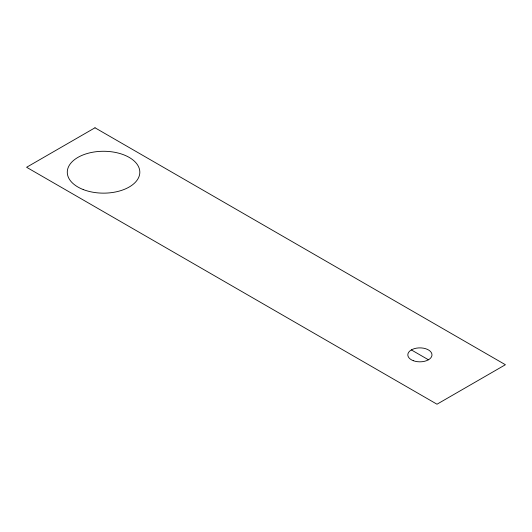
<?xml version="1.0" encoding="UTF-8"?>
<svg xmlns="http://www.w3.org/2000/svg" width="532" height="532" viewBox="0 0 532 532"><rect width="100%" height="100%" fill="white"/><g stroke="black" fill="none" stroke-linecap="round" stroke-linejoin="round"><path stroke-width="0.8" d="M411.349 349.916L428.453 359.792M95.002 127.786L26.6 167.274L436.998 404.214L505.4 364.726L95.002 127.786M83.218 189.552A36.276 20.941 0 0 0 139.73 173.705A36.276 20.941 0 0 0 87.7 153.376A36.276 20.941 0 0 0 83.218 189.552M413.291 360.696A12.09 6.982 0 0 0 431.971 355.236A12.09 6.982 0 0 0 414.435 348.626A12.09 6.982 0 0 0 413.291 360.696"/></g></svg>
